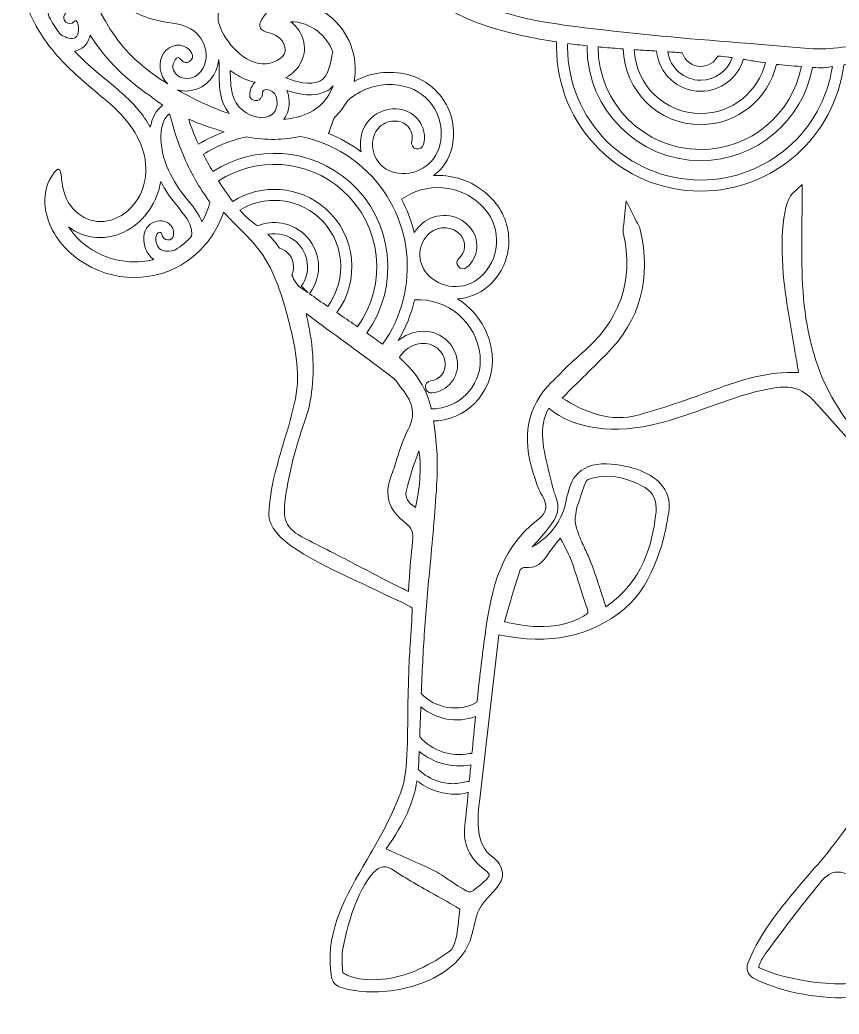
# Model space of a CAD drawing. Header units: millimetres. Extents: x -506 to 1905, y 150 to 589.
# Drawn here: x -85 to 116.7, y 164.1 to 409.1 of the extents above; entities that cross this region are included whole.
import ezdxf

# ---------------------------------------------------------------- set-up
doc = ezdxf.new("R2010")
doc.units = ezdxf.units.MM
doc.header["$MEASUREMENT"] = 0
doc.layers.add('Layer 3', color=7, linetype='Continuous')

msp = doc.modelspace()

# ---------------------------------------------------------------- linework, layer by layer
at = {"layer": 'Layer 3', "lineweight": 0}
for points, knots in [([(295.5, 248.21), (293.46, 256), (285.79, 261.41), (278.04, 260.54), (276.27, 260.34), (274.54, 259.77), (272.9, 258.85), (272.65, 258.71), (272.63, 258.49), (272.63, 258.4), (272.65, 258.02), (273.02, 257.85), (274.11, 257.37), (276.19, 256.44), (280.52, 254.51), (282.02, 250.46), (283.47, 246.56), (282.48, 242.79), (279.44, 240.6), (276.29, 238.34), (271.71, 237.93), (268.02, 239.58), (264.29, 241.25), (261.12, 244.83), (259.33, 249.4), (257.29, 254.63), (257.27, 260.26), (257.59, 265.59), (257.95, 265.58), (258.3, 265.58), (258.66, 265.58), (266.67, 265.58), (273.69, 268.81), (278.08, 274.58), (282.34, 280.18), (283.41, 287.86), (280.88, 294.62), (278.42, 301.19), (272.5, 306.19), (265.43, 307.66), (263.76, 308.01), (262, 308.14), (260.18, 308.07), (259.97, 308.06), (259.81, 307.95), (259.74, 307.78), (259.59, 307.43), (259.85, 307.13), (260.62, 306.26), (262.49, 304.13), (266.38, 299.71), (263.42, 295.2), (260.51, 290.76), (254.03, 290.63), (249.69, 293.06), (244.98, 295.69), (242.36, 301.15), (242.68, 307.66), (242.99, 313.99), (245.86, 319.77), (248.63, 325.36), (251.23, 330.62), (254.06, 336.95), (255.35, 344.08), (256.54, 350.68), (256.85, 357.63), (256.26, 364.18), (255.63, 371.06), (253.75, 376.9), (250.68, 381.53), (247.82, 385.82), (243.72, 389.54), (238.83, 392.29), (232.97, 395.58), (225.92, 397.17), (217.88, 397.03), (211, 396.91), (203.72, 395.49), (196.84, 392.93), (189.83, 400.45), (181.63, 404.64), (176.26, 406.07), (173.19, 406.88), (169.96, 407.37), (166.64, 407.52), (157.2, 407.95), (146.61, 406.5), (137.27, 405.22), (136.17, 405.07), (135.07, 404.92), (133.99, 404.78), (131.76, 404.48), (129.27, 404.09), (126.87, 403.72), (120.43, 402.72), (113.77, 401.69), (110.32, 401.98), (104.73, 402.46), (99.74, 402.86), (94.91, 403.25), (80.86, 404.38), (69.77, 405.28), (56.22, 406.91), (44.75, 408.28), (30.48, 409.99), (19.98, 417.79), (10.12, 425.1), (4.27, 440.41), (11.55, 450.77), (11.55, 450.77), (34.46, 452.33), (34.46, 452.33), (36.97, 452.5), (39.2, 452.55), (40.98, 451.41), (42.27, 450.58), (43.09, 449.26), (43.96, 447.86), (44.26, 447.37), (44.58, 446.86), (44.92, 446.38), (48.48, 441.29), (54.87, 436.47), (65.16, 442.35), (65.36, 442.42), (66.54, 443.18), (66.66, 443.26), (71.13, 446.17), (73.64, 449.45), (74.1, 453), (74.58, 456.73), (72.89, 460.66), (68.93, 465.03), (68.93, 465.03), (68.92, 465.02), (68.92, 465.02), (68.59, 465.47), (67.31, 466.94), (62.3, 472.65), (57.26, 478.4), (55.94, 479.86), (55.5, 480.24), (55.5, 480.24), (55.51, 480.25), (55.51, 480.25), (54.81, 481.06), (54.15, 481.84), (53.5, 482.58), (51.69, 484.7), (50.12, 486.52), (48.59, 488.43), (48.51, 488.87), (48.4, 490.91), (49.13, 491.92), (49.13, 491.92), (49.19, 491.95), (49.19, 491.95), (51.86, 493.3), (55.89, 495.34), (58.61, 502.34), (63.63, 504.28), (66.24, 509.54), (67.21, 511.98), (67.35, 511.99), (67.52, 512.01), (67.73, 512.06), (69.52, 512.5), (74.45, 514.98), (75.9, 521.15), (82.16, 524.1), (83.3, 526.71), (84.88, 530.31), (85.01, 530.62), (85.15, 530.94), (85.3, 531.27), (91.5, 534.3), (93.9, 536.73), (95.89, 541.96), (105.15, 548.42), (106.35, 550.74), (109.09, 556.25), (114.91, 560.13), (117.99, 563.89), (118.76, 568.06), (124.04, 571.17), (126.11, 574.88), (128.29, 578.81), (129, 580.1), (129.74, 581.42), (130.6, 582.73), (130.6, 582.73), (131.49, 584.07), (131.49, 584.07), (131.49, 584.07), (130.09, 583.28), (130.09, 583.28), (129.21, 582.78), (128.37, 582.34), (127.56, 581.91), (123.96, 580.02), (120.85, 578.38), (117.89, 573.83), (117.89, 573.83), (117.61, 573.72), (117.61, 573.72), (113.95, 572.3), (111.73, 571.44), (108.8, 565.37), (102.18, 562.48), (100.18, 559.91), (97.31, 555.67), (93.22, 553.74), (89.55, 551.63), (86.13, 545.73), (80.13, 543.68), (77.73, 539.1), (76.44, 536.58), (76.33, 536.52), (76.07, 536.41), (75.85, 536.31), (74.06, 535.57), (69.9, 533.83), (67.59, 528.96), (61.59, 526.39), (60.14, 523.47), (58.98, 521.12), (58.72, 520.58), (58.47, 520.08), (58.19, 519.61), (51.78, 516.87), (50.71, 515.62), (48.49, 512.17), (42.81, 508.76), (41.22, 507.36), (38.77, 503.45), (38.7, 503.51), (38.64, 503.57), (38.57, 503.64), (38.73, 514.37), (34.53, 525.02), (27.01, 532.87), (19.3, 540.92), (8.24, 545.48), (-3.31, 545.39), (-14.72, 545.29), (-25.59, 540.28), (-32.4, 531.99), (-34.06, 529.97), (-35.52, 527.63), (-36.88, 524.84), (-37.13, 524.32), (-37.38, 523.8), (-37.63, 523.27), (-38.66, 521.09), (-39.73, 518.83), (-41.2, 516.88), (-44.11, 513.02), (-48.14, 510.41), (-51.33, 508.56), (-53.39, 507.37), (-55.58, 506.25), (-57.71, 505.17), (-63.51, 502.22), (-69.51, 499.17), (-73.84, 494.11), (-80.91, 485.87), (-79.74, 475.02), (-78.08, 465.5), (-77.99, 464.94), (-77.89, 464.37), (-77.79, 463.81), (-76.97, 459.2), (-76.13, 454.44), (-76.19, 449.71), (-76.23, 446.96), (-76.62, 444.4), (-77.35, 442.1), (-78.09, 439.78), (-79.29, 437.6), (-80.45, 435.49), (-80.76, 434.92), (-81.07, 434.36), (-81.37, 433.79), (-82.51, 431.66), (-83.89, 428.81), (-84.47, 425.71), (-85.01, 422.82), (-84.97, 419.75), (-84.34, 416.57), (-83.27, 411.11), (-80.54, 405.79), (-76.23, 400.77), (-73.12, 397.14), (-69.46, 394.05), (-65.92, 391.05), (-64.93, 390.21), (-63.9, 389.35), (-62.9, 388.48), (-57.45, 383.75), (-54.56, 378.89), (-54.05, 373.62), (-53.52, 368.02), (-56.19, 362.85), (-60.86, 360.46), (-65.32, 358.18), (-70.35, 359.72), (-73.09, 364.2), (-74.36, 366.26), (-74.62, 368.75), (-74.8, 370.39), (-74.93, 371.62), (-74.98, 372.13), (-75.4, 372.27), (-75.52, 372.31), (-75.75, 372.34), (-76.01, 372.08), (-78.95, 369.06), (-79.67, 364.36), (-77.95, 359.5), (-76.48, 355.34), (-73.25, 351.6), (-68.87, 348.97), (-60.42, 343.9), (-49.74, 344.65), (-42.3, 350.84), (-38.79, 353.76), (-36.22, 357.51), (-34.83, 361.72), (-33.71, 360.47), (-32.5, 359.27), (-31.34, 358.11), (-29.4, 356.19), (-27.4, 354.2), (-25.77, 351.97), (-22.15, 347.02), (-20.34, 340.82), (-18.93, 335.39), (-17.36, 329.35), (-15.8, 322.35), (-17.16, 315.74), (-17.88, 312.19), (-18.94, 308.64), (-19.97, 305.21), (-20.75, 302.61), (-21.55, 299.93), (-22.21, 297.25), (-23.11, 293.59), (-23.56, 290.55), (-23.68, 287.39), (-23.93, 281.03), (-12.21, 275.57), (-1.88, 270.76), (0.69, 269.56), (3.12, 268.43), (5.21, 267.36), (5.84, 267.03), (6.58, 266.71), (7.35, 266.37), (8.83, 265.72), (10.49, 264.99), (11.58, 264.13), (11.57, 261.7), (11.34, 258.23), (11.11, 255.13), (10.77, 250.51), (10.65, 245.33), (10.54, 240.32), (10.42, 235.22), (10.76, 223.67), (8.92, 219.12), (8.6, 218.34), (7.84, 216.4), (7.27, 215.13), (7.08, 214.72), (6.92, 214.36), (6.81, 214.11), (5.03, 210.02), (2.73, 206.06), (0.51, 202.24), (-4.65, 193.38), (-9.52, 185), (-8.48, 175.02), (-8.46, 174.8), (-8.44, 174.59), (-8.42, 174.39), (-8.34, 173.28), (-8.27, 172.33), (-7.27, 171.47), (-6.22, 170.56), (-4.46, 170.28), (-3.05, 170.04), (-2.83, 170.01), (-2.62, 169.97), (-2.42, 169.94), (2.2, 169.12), (8.31, 169.76), (13.5, 171.6), (19.77, 173.83), (24.15, 177.61), (25.84, 182.22), (26.24, 183.32), (26.5, 184.49), (26.76, 185.61), (27.2, 187.54), (27.61, 189.37), (28.67, 190.92), (29.23, 191.75), (30, 192.57), (30.75, 193.36), (32.91, 195.65), (35.15, 198.02), (33, 201.21), (32.6, 201.81), (32.05, 202.36), (31.34, 202.9), (27.29, 205.92), (27.56, 211.46), (28.14, 216.41), (28.14, 216.41), (32.91, 257.6), (32.91, 257.6), (45.51, 255.01), (55.38, 257.06), (63.92, 264.03), (71.54, 270.24), (74, 282.88), (74.57, 286.64), (75.27, 289.56), (74.84, 292.1), (73.27, 294.19), (70.88, 297.37), (65.71, 299.43), (59.43, 299.71), (56.26, 299.86), (53.4, 298.73), (51.79, 296.69), (50.52, 295.1), (50.07, 293.09), (49.63, 291.15), (49.47, 290.42), (49.3, 289.66), (49.08, 288.94), (47.87, 284.85), (44.92, 281.28), (41.15, 279.25), (48.47, 287.05), (48.01, 288.4), (46.81, 292.01), (46.54, 292.81), (46.23, 293.72), (45.97, 294.86), (45.77, 295.74), (45.54, 296.65), (45.33, 297.53), (43.94, 303.08), (42.52, 308.81), (45.23, 313.4), (51.55, 308.25), (61.43, 306.9), (72.44, 309.72), (76.49, 310.75), (80.48, 312.2), (84.34, 313.6), (89.3, 315.39), (94.42, 317.25), (99.67, 318.23), (101.92, 318.65), (104.53, 318.95), (106.8, 318.01), (108.8, 317.18), (110.35, 315.44), (111.72, 313.9), (111.72, 313.9), (141.3, 280.71), (141.3, 280.71), (142.84, 278.97), (144.6, 277.01), (145.22, 274.63), (145.99, 271.64), (144.86, 268.39), (143.96, 265.78), (136.77, 245.09), (129.34, 223.69), (115.6, 206.07), (113.52, 203.4), (111.26, 200.76), (109.06, 198.21), (103.38, 191.6), (97.49, 184.76), (94.25, 176.66), (93.73, 175.36), (94.3, 173.77), (95.51, 173.1), (101.45, 169.86), (110.88, 167.89), (118.96, 168.2), (120.82, 168.27), (130.3, 168.89), (134.96, 174.12), (137.21, 176.3), (138.75, 178.82), (139.54, 181.61), (139.84, 182.69), (140.07, 183.87), (140.3, 185.02), (141.03, 188.71), (141.78, 192.53), (145.01, 193.69), (145.36, 193.82), (145.71, 193.92), (146.05, 194.01), (147.31, 194.37), (148.51, 194.71), (149.14, 196.32), (149.89, 198.24), (149.56, 200.34), (149.15, 201.78), (148.86, 202.78), (148.47, 203.75), (148.09, 204.69), (147.83, 205.33), (147.56, 206), (147.33, 206.66), (146.65, 208.63), (146.98, 210.79), (147.3, 212.88), (147.34, 213.15), (147.38, 213.42), (147.42, 213.69), (147.85, 216.65), (148.27, 219.04), (148.74, 221.19), (150.43, 228.85), (153.22, 238.66), (159.85, 246.62), (160.66, 247.58), (161.52, 248.53), (162.42, 249.44), (163.74, 250.78), (165.18, 252.08), (166.56, 253.33), (169.62, 256.11), (172.79, 258.98), (175.06, 262.53), (176.78, 265.22), (177.78, 268.38), (177.87, 271.42), (177.97, 274.5), (177.14, 277.16), (175.46, 279.19), (179.93, 279.17), (183.71, 275.72), (185.55, 272.13), (187.62, 268.11), (188.05, 263.57), (188.37, 258.47), (189.16, 246.03), (189.52, 233.39), (189.45, 220.92), (189.41, 215.69), (189.23, 211.02), (187.34, 206.78), (185.99, 203.77), (183.81, 201.16), (181.69, 198.63), (181.04, 197.84), (180.36, 197.03), (179.71, 196.22), (173.94, 188.94), (169.92, 180.28), (168.09, 171.18), (167.75, 169.52), (167.55, 167.64), (168.59, 166.26), (169.62, 164.88), (171.48, 164.54), (173.16, 164.39), (175.09, 164.22), (177.03, 164.14), (178.96, 164.14), (188.56, 164.14), (198.09, 166.25), (206.8, 170.36), (207.76, 170.82), (208.6, 171.47), (209.22, 172.25), (211.72, 175.37), (209.95, 178.79), (208.23, 182.1), (207, 184.48), (205.73, 186.94), (205.9, 189.37), (206.09, 192.06), (207.93, 194.13), (209.89, 196.31), (210.73, 197.25), (211.61, 198.23), (212.34, 199.27), (213.37, 200.74), (216.61, 206.09), (214.98, 213.22), (214.52, 216.33), (213.51, 219.68), (212.06, 222.93), (211.22, 224.8), (210.31, 226.67), (209.43, 228.49), (206.85, 233.79), (204.18, 239.28), (203.15, 245.21), (200.96, 257.85), (206.47, 271.34), (211.34, 283.24), (212.61, 286.35), (213.82, 289.3), (214.82, 292.06), (215.17, 287.49), (215.85, 282.49), (216.9, 276.53), (218.9, 265.27), (221.41, 256.47), (224.8, 248.81), (229.11, 239.05), (234.72, 231.56), (241.93, 225.91), (249.08, 220.32), (257.15, 217.27), (265.26, 217.11), (273.76, 216.93), (281.96, 219.81), (287.75, 225.01), (294.56, 231.11), (297.6, 240.22), (295.5, 248.21)], [0, 0, 0, 0, 1, 1, 1, 2, 2, 2, 3, 3, 3, 4, 4, 4, 5, 5, 5, 6, 6, 6, 7, 7, 7, 8, 8, 8, 9, 9, 9, 10, 10, 10, 11, 11, 11, 12, 12, 12, 13, 13, 13, 14, 14, 14, 15, 15, 15, 16, 16, 16, 17, 17, 17, 18, 18, 18, 19, 19, 19, 20, 20, 20, 21, 21, 21, 22, 22, 22, 23, 23, 23, 24, 24, 24, 25, 25, 25, 26, 26, 26, 27, 27, 27, 28, 28, 28, 29, 29, 29, 30, 30, 30, 31, 31, 31, 32, 32, 32, 33, 33, 33, 34, 34, 34, 35, 35, 35, 36, 36, 36, 37, 37, 37, 38, 38, 38, 39, 39, 39, 40, 40, 40, 41, 41, 41, 42, 42, 42, 43, 43, 43, 44, 44, 44, 45, 45, 45, 46, 46, 46, 47, 47, 47, 48, 48, 48, 49, 49, 49, 50, 50, 50, 51, 51, 51, 52, 52, 52, 53, 53, 53, 54, 54, 54, 55, 55, 55, 56, 56, 56, 57, 57, 57, 58, 58, 58, 59, 59, 59, 60, 60, 60, 61, 61, 61, 62, 62, 62, 63, 63, 63, 64, 64, 64, 65, 65, 65, 66, 66, 66, 67, 67, 67, 68, 68, 68, 69, 69, 69, 70, 70, 70, 71, 71, 71, 72, 72, 72, 73, 73, 73, 74, 74, 74, 75, 75, 75, 76, 76, 76, 77, 77, 77, 78, 78, 78, 79, 79, 79, 80, 80, 80, 81, 81, 81, 82, 82, 82, 83, 83, 83, 84, 84, 84, 85, 85, 85, 86, 86, 86, 87, 87, 87, 88, 88, 88, 89, 89, 89, 90, 90, 90, 91, 91, 91, 92, 92, 92, 93, 93, 93, 94, 94, 94, 95, 95, 95, 96, 96, 96, 97, 97, 97, 98, 98, 98, 99, 99, 99, 100, 100, 100, 101, 101, 101, 102, 102, 102, 103, 103, 103, 104, 104, 104, 105, 105, 105, 106, 106, 106, 107, 107, 107, 108, 108, 108, 109, 109, 109, 110, 110, 110, 111, 111, 111, 112, 112, 112, 113, 113, 113, 114, 114, 114, 115, 115, 115, 116, 116, 116, 117, 117, 117, 118, 118, 118, 119, 119, 119, 120, 120, 120, 121, 121, 121, 122, 122, 122, 123, 123, 123, 124, 124, 124, 125, 125, 125, 126, 126, 126, 127, 127, 127, 128, 128, 128, 129, 129, 129, 130, 130, 130, 131, 131, 131, 132, 132, 132, 133, 133, 133, 134, 134, 134, 135, 135, 135, 136, 136, 136, 137, 137, 137, 138, 138, 138, 139, 139, 139, 140, 140, 140, 141, 141, 141, 142, 142, 142, 143, 143, 143, 144, 144, 144, 145, 145, 145, 146, 146, 146, 147, 147, 147, 148, 148, 148, 149, 149, 149, 150, 150, 150, 151, 151, 151, 152, 152, 152, 153, 153, 153, 154, 154, 154, 155, 155, 155, 156, 156, 156, 157, 157, 157, 158, 158, 158, 159, 159, 159, 160, 160, 160, 161, 161, 161, 162, 162, 162, 163, 163, 163, 164, 164, 164, 165, 165, 165, 166, 166, 166, 167, 167, 167, 168, 168, 168, 169, 169, 169, 170, 170, 170, 171, 171, 171, 172, 172, 172, 173, 173, 173, 174, 174, 174, 175, 175, 175, 176, 176, 176, 177, 177, 177, 178, 178, 178, 179, 179, 179, 180, 180, 180, 181, 181, 181, 182, 182, 182, 183, 183, 183, 184, 184, 184, 185, 185, 185, 186, 186, 186, 187, 187, 187, 188, 188, 188, 189, 189, 189, 190, 190, 190, 191, 191, 191, 192, 192, 192, 193, 193, 193, 194, 194, 194, 195, 195, 195, 196, 196, 196, 197, 197, 197, 198, 198, 198, 199, 199, 199, 200, 200, 200, 201, 201, 201, 202, 202, 202, 203, 203, 203, 204, 204, 204, 205, 205, 205, 206, 206, 206, 207, 207, 207, 208, 208, 208, 209, 209, 209, 210, 210, 210, 211, 211, 211, 211]), ([(173.64, 266.73), (171.06, 262.06), (167.71, 258.38), (163.66, 255.8), (155.59, 250.66), (151.84, 243.2), (149.53, 236.03), (145.28, 235.48), (140.99, 236.95), (137.83, 239.8), (141.72, 248.95), (145.39, 258.8), (148.71, 269.14), (150.16, 273.66), (149.41, 277.41), (146.42, 280.6), (144.07, 283.1), (141.75, 285.73), (139.5, 288.29), (135.07, 293.29), (130.5, 298.47), (125.45, 303.03), (114, 313.39), (108.35, 326.89), (107.66, 345.51), (107.49, 350.03), (107.53, 354.63), (107.58, 359.08), (107.6, 361.01), (107.62, 363.2), (107.62, 365.31), (107.62, 365.31), (107.62, 368.57), (107.62, 368.57), (107.62, 368.57), (105.27, 366.31), (105.27, 366.31), (102.53, 363.69), (102.15, 352.2), (103.36, 343.07), (104.04, 337.92), (104.91, 332.91), (105.83, 327.57), (106.13, 325.82), (106.44, 324.02), (106.75, 322.21), (99.47, 322.63), (92.5, 320.34), (85.96, 317.95), (79.12, 315.44), (73.35, 313.43), (67.47, 311.79), (60.27, 309.79), (54.11, 312.48), (48.52, 315.93), (48.52, 315.93), (51.28, 318.67), (51.28, 318.67), (53.96, 321.32), (56.74, 324.07), (59.43, 326.76), (67.77, 335.09), (70.57, 345.41), (67.76, 357.43), (67.63, 357.95), (67.42, 358.36), (67.08, 358.99), (66.91, 359.3), (66.69, 359.7), (66.44, 360.21), (66.44, 360.21), (64.32, 364.5), (64.32, 364.5), (64.32, 364.5), (63.81, 359.74), (63.81, 359.74), (63.76, 359.19), (63.69, 358.76), (63.64, 358.41), (63.53, 357.73), (63.46, 357.23), (63.59, 356.66), (66.31, 344.68), (62.76, 334.77), (52.74, 326.37), (50.87, 324.8), (49.15, 323.06), (47.47, 321.36), (46.96, 320.85), (46.46, 320.33), (45.94, 319.82), (39.92, 313.83), (38.47, 306.41), (41.5, 297.15), (41.59, 296.89), (41.67, 296.63), (41.75, 296.36), (41.75, 296.36), (41.77, 296.31), (41.77, 296.31), (42.24, 294.82), (42.73, 293.28), (43.6, 291.9), (45.07, 289.59), (44.76, 287.62), (42.7, 286.06), (32.29, 278.18), (30.75, 266.66), (29.26, 255.52), (28.62, 250.71), (28.07, 245.84), (27.56, 240.98), (23.35, 238.45), (17.17, 239.39), (13.85, 243.13), (14.05, 248.26), (14.29, 253.44), (14.64, 258.56), (15.01, 264.03), (15.53, 269.59), (16.04, 274.96), (16.67, 281.73), (17.33, 288.73), (17.7, 295.64), (17.95, 300.39), (17.64, 305.39), (16.84, 310.28), (17.22, 310.28), (17.59, 310.3), (17.97, 310.34), (26.16, 311.18), (32.14, 318.53), (31.3, 326.72), (30.73, 332.22), (27.77, 336.91), (23.56, 339.85), (23.28, 340.05), (22.99, 340.23), (22.7, 340.41), (25.47, 340.51), (28.11, 341.54), (30.24, 343.38), (33.25, 345.99), (35.07, 349.62), (35.36, 353.6), (35.65, 357.58), (34.37, 361.43), (31.76, 364.45), (30.75, 365.62), (29.61, 366.64), (28.38, 367.5), (25.71, 369.36), (22.58, 370.48), (19.25, 370.72), (18.45, 370.78), (17.66, 370.78), (16.87, 370.74), (19.01, 372.36), (20.63, 374.69), (21.33, 377.49), (22.31, 381.35), (21.72, 385.37), (19.67, 388.79), (18.57, 390.64), (17.12, 392.19), (15.41, 393.38), (13.94, 394.4), (12.29, 395.16), (10.5, 395.61), (6, 396.75), (1.34, 396.15), (-2.71, 393.94), (-1.56, 400.01), (-3.95, 406.32), (-8.9, 410.16), (-10.9, 411.71), (-14.12, 413.53), (-18.06, 413.36), (-22.47, 413.17), (-24.98, 410.67), (-25.85, 408.38), (-26, 407.98), (-25.98, 407.54), (-25.79, 407.16), (-25.45, 406.45), (-24.77, 406.25), (-23.92, 405.99), (-22.3, 405.5), (-20.08, 404.83), (-19.66, 401.97), (-19.38, 400.07), (-22.04, 398.78), (-23.37, 398.46), (-28.69, 397.15), (-33.74, 402.74), (-35.63, 407.13), (-36.69, 409.61), (-36.32, 411.66), (-34.51, 413.23), (-33.82, 413.84), (-33.02, 414.39), (-32.25, 414.93), (-31.12, 415.72), (-29.96, 416.53), (-28.94, 417.58), (-23.3, 423.4), (-28.73, 431.02), (-31.05, 434.28), (-31.05, 434.28), (-31.58, 435.02), (-31.58, 435.02), (-33.32, 437.44), (-35.12, 439.94), (-35.64, 442.73), (-35.92, 444.22), (-36.11, 445.52), (-35.75, 446.67), (-29.36, 437.94), (-21.66, 432.08), (-12.84, 429.24), (-7.42, 427.5), (-2.59, 428.17), (1.13, 431.17), (2.81, 432.51), (4.16, 434.28), (5.08, 436.22), (5.77, 431.59), (7.55, 426.76), (10.89, 421.43), (14.63, 415.46), (19.88, 409.29), (38.92, 405.18), (41.57, 404.61), (44.32, 404.11), (47.18, 403.68), (47.17, 403.26), (47.15, 402.84), (47.15, 402.42), (47.15, 382.84), (63.08, 366.91), (82.66, 366.91), (100.74, 366.91), (115.71, 380.5), (117.89, 398.01), (120.55, 398.44), (123.41, 399), (124.45, 399.48), (124.45, 399.48), (124.52, 399.49), (124.52, 399.49), (124.67, 399.52), (124.83, 399.55), (124.98, 399.58), (119.37, 394.12), (118.91, 385.13), (124.09, 379.12), (127.7, 374.93), (132.81, 372.79), (137.95, 372.79), (138.29, 372.79), (138.63, 372.8), (138.97, 372.82), (136.76, 371.15), (135.19, 368.79), (134.5, 366.07), (133.52, 362.2), (134.1, 358.18), (136.14, 354.76), (138.19, 351.33), (141.44, 348.9), (145.31, 347.92), (146.81, 347.54), (148.32, 347.36), (149.83, 347.36), (153.08, 347.36), (156.29, 348.23), (159.16, 349.94), (159.85, 350.35), (160.5, 350.8), (161.12, 351.29), (160.29, 348.74), (160.3, 345.9), (161.32, 343.2), (162.73, 339.47), (165.52, 336.52), (169.16, 334.88), (171.11, 334), (173.19, 333.56), (175.28, 333.56), (177.06, 333.56), (178.86, 333.89), (180.58, 334.54), (185.15, 336.27), (188.77, 339.68), (190.77, 344.14), (191.1, 344.87), (191.37, 345.61), (191.6, 346.36), (192.39, 343.8), (194.02, 341.48), (196.41, 339.85), (198.43, 338.48), (200.68, 337.67), (202.96, 337.39), (200.87, 333.78), (198.23, 330.19), (195.02, 326.64), (190.06, 321.14), (184, 316.38), (178.13, 311.77), (176.46, 310.46), (174.73, 309.1), (173.04, 307.73), (164.71, 301), (163.61, 296.78), (167.69, 287.19), (169.36, 283.28), (171.36, 279.05), (174.01, 273.89), (175.24, 271.5), (175.13, 269.42), (173.64, 266.73)], [0, 0, 0, 0, 1, 1, 1, 2, 2, 2, 3, 3, 3, 4, 4, 4, 5, 5, 5, 6, 6, 6, 7, 7, 7, 8, 8, 8, 9, 9, 9, 10, 10, 10, 11, 11, 11, 12, 12, 12, 13, 13, 13, 14, 14, 14, 15, 15, 15, 16, 16, 16, 17, 17, 17, 18, 18, 18, 19, 19, 19, 20, 20, 20, 21, 21, 21, 22, 22, 22, 23, 23, 23, 24, 24, 24, 25, 25, 25, 26, 26, 26, 27, 27, 27, 28, 28, 28, 29, 29, 29, 30, 30, 30, 31, 31, 31, 32, 32, 32, 33, 33, 33, 34, 34, 34, 35, 35, 35, 36, 36, 36, 37, 37, 37, 38, 38, 38, 39, 39, 39, 40, 40, 40, 41, 41, 41, 42, 42, 42, 43, 43, 43, 44, 44, 44, 45, 45, 45, 46, 46, 46, 47, 47, 47, 48, 48, 48, 49, 49, 49, 50, 50, 50, 51, 51, 51, 52, 52, 52, 53, 53, 53, 54, 54, 54, 55, 55, 55, 56, 56, 56, 57, 57, 57, 58, 58, 58, 59, 59, 59, 60, 60, 60, 61, 61, 61, 62, 62, 62, 63, 63, 63, 64, 64, 64, 65, 65, 65, 66, 66, 66, 67, 67, 67, 68, 68, 68, 69, 69, 69, 70, 70, 70, 71, 71, 71, 72, 72, 72, 73, 73, 73, 74, 74, 74, 75, 75, 75, 76, 76, 76, 77, 77, 77, 78, 78, 78, 79, 79, 79, 80, 80, 80, 81, 81, 81, 82, 82, 82, 83, 83, 83, 84, 84, 84, 85, 85, 85, 86, 86, 86, 87, 87, 87, 88, 88, 88, 89, 89, 89, 90, 90, 90, 91, 91, 91, 92, 92, 92, 93, 93, 93, 94, 94, 94, 95, 95, 95, 96, 96, 96, 97, 97, 97, 98, 98, 98, 99, 99, 99, 100, 100, 100, 101, 101, 101, 102, 102, 102, 103, 103, 103, 104, 104, 104, 105, 105, 105, 106, 106, 106, 107, 107, 107, 107]), ([(-42.71, 401.02), (-44.02, 403.21), (-47.01, 403.42), (-48.83, 401.77), (-50.95, 399.85), (-50.95, 396.44), (-49.35, 394.2), (-49.11, 393.87), (-48.85, 393.58), (-48.58, 393.31), (-53.53, 396.44), (-58.43, 400.41), (-61.58, 405.05), (-68.49, 415.19), (-70.89, 424.21), (-68.71, 431.84), (-68.3, 433.28), (-67.69, 434.67), (-66.97, 436.01), (-69.41, 427.75), (-66.86, 418.56), (-59.96, 413.08), (-56.22, 410.11), (-52.08, 408.94), (-47.43, 408.29), (-44.86, 407.93), (-42.49, 407.2), (-40.83, 405.08), (-39.47, 403.34), (-38.82, 401.08), (-39.29, 398.91), (-39.83, 396.42), (-41.86, 394.27), (-44.57, 394.72), (-45.94, 394.95), (-47.04, 395.84), (-47.31, 397.23), (-47.51, 398.29), (-46.33, 400.97), (-45.28, 399.26), (-44.23, 397.55), (-41.69, 399.31), (-42.71, 401.02)], [0, 0, 0, 0, 1, 1, 1, 2, 2, 2, 3, 3, 3, 4, 4, 4, 5, 5, 5, 6, 6, 6, 7, 7, 7, 8, 8, 8, 9, 9, 9, 10, 10, 10, 11, 11, 11, 12, 12, 12, 13, 13, 13, 14, 14, 14, 14]), ([(-73.88, 404.9), (-74.36, 405.11), (-74.8, 405.39), (-75.2, 405.72), (-76.19, 407.07), (-77.05, 408.41), (-77.78, 409.77), (-79.42, 414.6), (-77.87, 420.06), (-75.76, 424.49), (-75.31, 425.43), (-74.83, 426.35), (-74.32, 427.25), (-74.55, 422.32), (-73.47, 417.04), (-71.16, 411.78), (-72.16, 411.87), (-73.17, 411.53), (-73.87, 410.61), (-75.01, 409.12), (-72.92, 407.28), (-71.65, 408.7), (-70.93, 409.5), (-70.57, 407.62), (-70.55, 407.28), (-70.52, 406.77), (-70.6, 406.06), (-70.78, 405.58), (-71.31, 404.14), (-72.65, 404.36), (-73.88, 404.9)], [0, 0, 0, 0, 1, 1, 1, 2, 2, 2, 3, 3, 3, 4, 4, 4, 5, 5, 5, 6, 6, 6, 7, 7, 7, 8, 8, 8, 9, 9, 9, 10, 10, 10, 10]), ([(-15.47, 404.92), (-16.08, 406.45), (-17.08, 407.74), (-18.32, 408.64), (-16.1, 408.74), (-13.3, 407.61), (-11.74, 406.37), (-10, 404.99), (-8.73, 403.21), (-7.97, 401.25), (-8.45, 398.73), (-8.93, 395.07), (-11.15, 394.03), (-13.56, 392.91), (-17.01, 393.8), (-19.52, 394.86), (-19.32, 394.97), (-19.12, 395.08), (-18.93, 395.21), (-15.49, 397.4), (-14.07, 401.4), (-15.47, 404.92)], [0, 0, 0, 0, 1, 1, 1, 2, 2, 2, 3, 3, 3, 4, 4, 4, 5, 5, 5, 6, 6, 6, 7, 7, 7, 7]), ([(-55.96, 387.08), (-58.41, 389.94), (-61.33, 392.35), (-64.16, 394.68), (-65.99, 396.19), (-67.88, 397.76), (-69.59, 399.41), (-70.29, 400.08), (-70.95, 400.75), (-71.58, 401.42), (-70.74, 401.52), (-69.92, 401.87), (-69.18, 402.54), (-68.44, 403.2), (-67.95, 404.24), (-67.71, 405.36), (-67.61, 405.2), (-67.51, 405.04), (-67.41, 404.88), (-63.69, 399.19), (-58.71, 394.2), (-53.02, 390.45), (-52.01, 389.62), (-50.92, 388.83), (-49.78, 388.08), (-51.51, 386.91), (-52.49, 384.79), (-52.9, 382.63), (-53.74, 384.19), (-54.76, 385.68), (-55.96, 387.08)], [0, 0, 0, 0, 1, 1, 1, 2, 2, 2, 3, 3, 3, 4, 4, 4, 5, 5, 5, 6, 6, 6, 7, 7, 7, 8, 8, 8, 9, 9, 9, 10, 10, 10, 10]), ([(112.58, 397.29), (112.89, 397.3), (113.84, 397.41), (115.07, 397.58), (112.73, 381.8), (99.09, 369.65), (82.66, 369.65), (64.59, 369.65), (49.88, 384.35), (49.88, 402.42), (49.88, 402.71), (49.89, 403), (49.9, 403.29), (51.45, 403.08), (53.04, 402.89), (54.67, 402.72), (54.67, 402.62), (54.66, 402.52), (54.66, 402.42), (54.66, 386.98), (67.22, 374.43), (82.66, 374.43), (96.38, 374.43), (107.82, 384.35), (110.19, 397.39), (111.36, 397.31), (112.25, 397.27), (112.58, 397.29)], [0, 0, 0, 0, 1, 1, 1, 2, 2, 2, 3, 3, 3, 4, 4, 4, 5, 5, 5, 6, 6, 6, 7, 7, 7, 8, 8, 8, 9, 9, 9, 9]), ([(63.55, 401.96), (63.8, 391.63), (72.27, 383.3), (82.66, 383.3), (91.73, 383.3), (99.34, 389.65), (101.29, 398.14), (102.78, 397.99), (105.21, 397.77), (107.45, 397.6), (105.19, 385.97), (94.94, 377.16), (82.66, 377.16), (68.73, 377.16), (57.39, 388.49), (57.39, 402.42), (57.39, 402.43), (57.4, 402.44), (57.4, 402.45), (57.73, 402.42), (58.06, 402.39), (58.4, 402.36), (60.11, 402.21), (61.83, 402.08), (63.55, 401.96)], [0, 0, 0, 0, 1, 1, 1, 2, 2, 2, 3, 3, 3, 4, 4, 4, 5, 5, 5, 6, 6, 6, 7, 7, 7, 8, 8, 8, 8]), ([(71.78, 401.42), (72.29, 395.86), (76.97, 391.5), (82.66, 391.5), (87.62, 391.5), (91.82, 394.83), (93.15, 399.37), (94.25, 399.2), (95.34, 399.03), (96.42, 398.85), (97.14, 398.74), (97.85, 398.62), (98.57, 398.51), (96.81, 391.36), (90.35, 386.03), (82.66, 386.03), (73.84, 386.03), (66.63, 393.04), (66.29, 401.77), (67.59, 401.69), (68.89, 401.6), (70.17, 401.52), (70.71, 401.49), (71.24, 401.45), (71.78, 401.42)], [0, 0, 0, 0, 1, 1, 1, 2, 2, 2, 3, 3, 3, 4, 4, 4, 5, 5, 5, 6, 6, 6, 7, 7, 7, 8, 8, 8, 8]), ([(90.41, 399.77), (89.3, 396.55), (86.25, 394.23), (82.66, 394.23), (78.54, 394.23), (75.13, 397.28), (74.55, 401.24), (75.73, 401.16), (76.92, 401.08), (78.1, 400.99), (78.71, 399.05), (80.52, 397.64), (82.66, 397.64), (84.49, 397.64), (86.09, 398.68), (86.89, 400.2), (87.81, 400.1), (88.71, 399.99), (89.59, 399.88), (89.86, 399.84), (90.14, 399.8), (90.41, 399.77)], [0, 0, 0, 0, 1, 1, 1, 2, 2, 2, 3, 3, 3, 4, 4, 4, 5, 5, 5, 6, 6, 6, 7, 7, 7, 7]), ([(-46.18, 391.86), (-42.73, 390.75), (-38.5, 392.73), (-36.91, 396.21), (-36.46, 397.21), (-36.2, 398.24), (-36.09, 399.29), (-36.07, 399.26), (-36.04, 399.23), (-36.01, 399.2), (-35.75, 394.87), (-36.53, 390.28), (-33.83, 386.55), (-33.7, 386.37), (-33.56, 386.2), (-33.42, 386.03), (-36.18, 386.88), (-41.06, 388.89), (-46.18, 391.86)], [0, 0, 0, 0, 1, 1, 1, 2, 2, 2, 3, 3, 3, 4, 4, 4, 5, 5, 5, 6, 6, 6, 6]), ([(-25.78, 389.72), (-25.7, 389.82), (-25.62, 389.92), (-25.54, 390.02), (-25.2, 390.43), (-25.16, 390.93), (-25.3, 391.36), (-24.78, 392.54), (-22.85, 391.75), (-22.25, 390.88), (-21.45, 389.73), (-21.49, 387.83), (-22.18, 386.65), (-23.61, 384.23), (-27.16, 384.94), (-29.16, 386.12), (-33.05, 388.43), (-33.14, 392.59), (-33.22, 396.66), (-31.95, 395.7), (-30.61, 394.92), (-29.27, 394.38), (-28.54, 394.09), (-27.81, 393.87), (-27.08, 393.72), (-27.86, 392.99), (-28.38, 391.94), (-28.42, 390.6), (-28.46, 389.27), (-26.56, 388.76), (-25.78, 389.72)], [0, 0, 0, 0, 1, 1, 1, 2, 2, 2, 3, 3, 3, 4, 4, 4, 5, 5, 5, 6, 6, 6, 7, 7, 7, 8, 8, 8, 9, 9, 9, 10, 10, 10, 10]), ([(-19.31, 391.74), (-16.22, 390.59), (-12.6, 390.05), (-9.7, 391.45), (-8.98, 391.79), (-8.39, 392.28), (-7.88, 392.86), (-9.36, 388.65), (-12.64, 386), (-17.62, 384.95), (-18.41, 384.79), (-19.22, 384.67), (-20.02, 384.59), (-18.55, 386.59), (-18.24, 389.44), (-19.31, 391.74)], [0, 0, 0, 0, 1, 1, 1, 2, 2, 2, 3, 3, 3, 4, 4, 4, 5, 5, 5, 5]), ([(7.2, 371.51), (3.4, 372.47), (1.09, 376.33), (2.05, 380.13), (2.4, 381.52), (3.27, 382.69), (4.51, 383.43), (5.74, 384.17), (7.19, 384.38), (8.58, 384.03), (10.72, 383.49), (12.02, 381.31), (11.48, 379.17), (11.28, 378.37), (11.77, 377.55), (12.57, 377.35), (13.37, 377.15), (14.19, 377.63), (14.39, 378.44), (15.34, 382.18), (13.06, 385.99), (9.31, 386.94), (7.14, 387.48), (4.89, 387.15), (2.97, 386), (1.05, 384.86), (-0.31, 383.03), (-0.86, 380.86), (-1.22, 379.42), (-1.25, 377.97), (-1, 376.6), (-3.51, 378.49), (-6.2, 380.01), (-9.01, 381.14), (-8.92, 381.28), (-8.84, 381.44), (-8.8, 381.61), (-8.49, 382.85), (-8.03, 384.02), (-7.44, 385.12), (-6.29, 386.25), (-5.3, 387.54), (-4.52, 388.95), (-3.7, 389.72), (-2.8, 390.41), (-1.81, 391), (1.69, 393.1), (5.81, 393.7), (9.77, 392.71), (12.86, 391.93), (15.46, 389.99), (17.1, 387.25), (18.73, 384.52), (19.2, 381.31), (18.43, 378.22), (17.18, 373.27), (12.14, 370.26), (7.2, 371.51)], [0, 0, 0, 0, 1, 1, 1, 2, 2, 2, 3, 3, 3, 4, 4, 4, 5, 5, 5, 6, 6, 6, 7, 7, 7, 8, 8, 8, 9, 9, 9, 10, 10, 10, 11, 11, 11, 12, 12, 12, 13, 13, 13, 14, 14, 14, 15, 15, 15, 16, 16, 16, 17, 17, 17, 18, 18, 18, 19, 19, 19, 19]), ([(-40.2, 359.31), (-40.86, 361.2), (-42.1, 362.8), (-43.38, 364.36), (-45.11, 366.46), (-46.72, 368.64), (-47.94, 371.08), (-49.32, 373.8), (-50.22, 376.8), (-50.28, 379.86), (-50.31, 381.72), (-49.97, 384.86), (-48.14, 385.97), (-48.06, 385.7), (-47.99, 385.44), (-47.91, 385.17), (-47.82, 384.87), (-47.73, 384.58), (-47.66, 384.3), (-46.91, 381.45), (-45.98, 378.68), (-44.91, 376.09), (-43.1, 371.7), (-40.85, 367.7), (-38.2, 364.18), (-38.64, 362.47), (-39.32, 360.83), (-40.2, 359.31)], [0, 0, 0, 0, 1, 1, 1, 2, 2, 2, 3, 3, 3, 4, 4, 4, 5, 5, 5, 6, 6, 6, 7, 7, 7, 8, 8, 8, 9, 9, 9, 9]), ([(-41.02, 378.45), (-42.04, 380.67), (-42.87, 382.79), (-43.42, 384.63), (-40.79, 383.45), (-37.9, 382.43), (-34.67, 381.53), (-36.87, 380.73), (-38.99, 379.7), (-41.02, 378.45)], [0, 0, 0, 0, 1, 1, 1, 2, 2, 2, 3, 3, 3, 3]), ([(-39.82, 375.98), (-36.52, 378.05), (-32.92, 379.48), (-29.2, 380.27), (-24.28, 379.41), (-19.96, 379.46), (-16.08, 380.4), (-10.52, 379.32), (-5.16, 376.8), (-0.62, 372.77), (12.03, 361.56), (13.94, 342.66), (4.31, 329.2), (3.01, 330.13), (1.71, 331.05), (0.4, 331.96), (8.64, 343.46), (7.02, 359.61), (-3.79, 369.2), (-13.39, 377.7), (-27.23, 378.39), (-37.52, 371.77), (-38.33, 373.16), (-39.1, 374.58), (-39.82, 375.98)], [0, 0, 0, 0, 1, 1, 1, 2, 2, 2, 3, 3, 3, 4, 4, 4, 5, 5, 5, 6, 6, 6, 7, 7, 7, 8, 8, 8, 8]), ([(-36.1, 369.43), (-26.81, 375.45), (-14.28, 374.84), (-5.61, 367.15), (4.17, 358.49), (5.61, 343.9), (-1.85, 333.51), (-3.28, 334.49), (-4.71, 335.46), (-6.12, 336.42), (-6.12, 336.42), (-6.2, 336.47), (-6.2, 336.47), (-6.44, 336.64), (-6.69, 336.81), (-6.94, 336.97), (-1.18, 344.84), (-2.25, 355.96), (-9.68, 362.55), (-16.2, 368.33), (-25.58, 368.83), (-32.59, 364.38), (-33.78, 365.92), (-34.96, 367.63), (-36.1, 369.43)], [0, 0, 0, 0, 1, 1, 1, 2, 2, 2, 3, 3, 3, 4, 4, 4, 5, 5, 5, 6, 6, 6, 7, 7, 7, 8, 8, 8, 8]), ([(-42.74, 355.83), (-43.94, 354.5), (-45.32, 353.33), (-46.83, 352.37), (-47.86, 352.08), (-48.92, 352), (-49.76, 352.26), (-50.96, 352.62), (-51.59, 354.02), (-51.53, 355.22), (-51.51, 355.61), (-51.39, 356.45), (-50.95, 356.65), (-50.55, 356.83), (-50.05, 356.69), (-50.03, 356.23), (-49.97, 354.63), (-47.3, 354.37), (-47.16, 356.04), (-46.77, 360.34), (-52.7, 360.78), (-54.15, 357.13), (-54.9, 355.22), (-54.44, 352.81), (-53.21, 351.2), (-52.86, 350.74), (-52.45, 350.37), (-52, 350.07), (-52.48, 349.94), (-52.97, 349.83), (-53.46, 349.75), (-54.52, 349.56), (-55.61, 349.46), (-56.71, 349.46), (-63.31, 349.46), (-69.79, 352.93), (-73.04, 358.13), (-68.94, 354.88), (-63.4, 354.56), (-58.5, 357.31), (-54.16, 359.74), (-51.13, 364.24), (-50.33, 369.29), (-49.96, 368.58), (-49.57, 367.89), (-49.16, 367.22), (-47.87, 365.11), (-46.26, 363.3), (-44.77, 361.35), (-43.63, 359.87), (-42.33, 357.74), (-42.74, 355.83)], [0, 0, 0, 0, 1, 1, 1, 2, 2, 2, 3, 3, 3, 4, 4, 4, 5, 5, 5, 6, 6, 6, 7, 7, 7, 8, 8, 8, 9, 9, 9, 10, 10, 10, 11, 11, 11, 12, 12, 12, 13, 13, 13, 14, 14, 14, 15, 15, 15, 16, 16, 16, 17, 17, 17, 17]), ([(15.23, 346.59), (13.99, 348.03), (13.38, 349.86), (13.52, 351.75), (13.66, 353.64), (14.52, 355.37), (15.95, 356.61), (18.2, 358.55), (21.6, 358.3), (23.54, 356.06), (24.98, 354.39), (24.8, 351.85), (23.13, 350.41), (22.5, 349.87), (22.44, 348.92), (22.98, 348.3), (23.52, 347.67), (24.47, 347.6), (25.09, 348.14), (26.51, 349.37), (27.36, 351.07), (27.5, 352.93), (27.63, 354.8), (27.03, 356.6), (25.81, 358.02), (22.79, 361.51), (17.49, 361.9), (13.99, 358.87), (13.25, 358.24), (12.62, 357.5), (12.11, 356.71), (11.42, 359.53), (10.38, 362.28), (9, 364.89), (11.9, 366.99), (15.41, 367.99), (19.03, 367.73), (23.1, 367.44), (26.82, 365.57), (29.49, 362.48), (31.58, 360.07), (32.6, 356.99), (32.37, 353.81), (32.14, 350.63), (30.68, 347.74), (28.27, 345.65), (24.42, 342.31), (18.57, 342.74), (15.23, 346.59)], [0, 0, 0, 0, 1, 1, 1, 2, 2, 2, 3, 3, 3, 4, 4, 4, 5, 5, 5, 6, 6, 6, 7, 7, 7, 8, 8, 8, 9, 9, 9, 10, 10, 10, 11, 11, 11, 12, 12, 12, 13, 13, 13, 14, 14, 14, 15, 15, 15, 16, 16, 16, 16]), ([(-30.84, 362.26), (-24.87, 365.87), (-16.99, 365.38), (-11.49, 360.51), (-5.1, 354.84), (-4.2, 345.25), (-9.19, 338.51), (-10.69, 339.53), (-12.2, 340.56), (-13.69, 341.61), (-10.24, 346.11), (-10.81, 352.6), (-15.12, 356.42), (-18.32, 359.26), (-22.73, 359.86), (-26.45, 358.37), (-26.63, 358.49), (-26.8, 358.61), (-26.98, 358.72), (-28.18, 359.5), (-29.49, 360.73), (-30.84, 362.26)], [0, 0, 0, 0, 1, 1, 1, 2, 2, 2, 3, 3, 3, 4, 4, 4, 5, 5, 5, 6, 6, 6, 7, 7, 7, 7]), ([(-18.03, 346.24), (-17.17, 348.1), (-17.58, 350.39), (-19.19, 351.82), (-19.76, 352.33), (-20.42, 352.66), (-21.11, 352.85), (-21.94, 354.12), (-22.88, 355.26), (-23.92, 356.28), (-21.5, 356.74), (-18.91, 356.13), (-16.93, 354.38), (-13.76, 351.57), (-13.29, 346.84), (-15.7, 343.48), (-15.15, 342.93), (-14.59, 342.39), (-14.03, 341.84), (-14.62, 342.26), (-15.22, 342.68), (-15.81, 343.11), (-16.69, 343.73), (-17.55, 344.96), (-18.03, 346.24)], [0, 0, 0, 0, 1, 1, 1, 2, 2, 2, 3, 3, 3, 4, 4, 4, 5, 5, 5, 6, 6, 6, 7, 7, 7, 8, 8, 8, 8]), ([(16.29, 313.29), (16.27, 313.36), (16.26, 313.43), (16.25, 313.5), (15.29, 317.98), (12.73, 322.06), (8.46, 325.9), (8.64, 326.21), (8.84, 326.5), (9.07, 326.78), (10.27, 328.25), (11.97, 329.17), (13.85, 329.36), (15.28, 329.51), (16.68, 329.09), (17.8, 328.18), (18.91, 327.28), (19.6, 325.99), (19.75, 324.56), (19.98, 322.37), (18.37, 320.4), (16.18, 320.17), (15.35, 320.09), (14.75, 319.35), (14.84, 318.53), (14.92, 317.7), (15.66, 317.1), (16.48, 317.19), (20.33, 317.58), (23.13, 321.03), (22.74, 324.87), (22.51, 327.1), (21.43, 329.1), (19.69, 330.51), (17.95, 331.92), (15.77, 332.58), (13.55, 332.35), (11.54, 332.14), (9.68, 331.36), (8.16, 330.1), (10.04, 333.26), (11.38, 336.64), (12.19, 340.12), (20.31, 340.6), (27.47, 334.58), (28.31, 326.41), (28.98, 319.87), (24.2, 314), (17.66, 313.32), (17.2, 313.28), (16.74, 313.27), (16.29, 313.29)], [0, 0, 0, 0, 1, 1, 1, 2, 2, 2, 3, 3, 3, 4, 4, 4, 5, 5, 5, 6, 6, 6, 7, 7, 7, 8, 8, 8, 9, 9, 9, 10, 10, 10, 11, 11, 11, 12, 12, 12, 13, 13, 13, 14, 14, 14, 15, 15, 15, 16, 16, 16, 17, 17, 17, 17]), ([(10.83, 270.65), (10.77, 269.86), (10.72, 269.07), (10.66, 268.27), (10.03, 268.58), (9.42, 268.89), (8.81, 269.19), (6.16, 270.51), (3.66, 271.76), (1.18, 273.08), (-2.06, 274.82), (-5.37, 276.5), (-8.58, 278.14), (-10.87, 279.3), (-13.23, 280.51), (-15.56, 281.72), (-20.28, 284.19), (-20.22, 287.25), (-19.58, 291.65), (-19.58, 291.65), (-19.58, 291.65), (-19.58, 291.65), (-18.72, 297.63), (-17.18, 303.66), (-14.89, 310.1), (-13.03, 315.33), (-12.4, 321.28), (-13, 327.8), (-13.34, 331.39), (-13.99, 334.5), (-14.54, 336.74), (-13.66, 336.09), (-12.78, 335.44), (-11.89, 334.8), (-11.89, 334.8), (-11.76, 334.7), (-11.76, 334.7), (-5.67, 330.22), (0.63, 325.6), (6.78, 321), (7.36, 320.56), (7.89, 319.83), (8.41, 319.11), (8.63, 318.81), (8.85, 318.5), (9.08, 318.21), (12.02, 314.47), (12.44, 311.65), (10.59, 308.17), (9.37, 305.86), (8.59, 303.35), (7.83, 300.92), (7.38, 299.44), (6.9, 297.92), (6.34, 296.49), (4.64, 292.15), (5.85, 288.27), (9.84, 285.26), (11.48, 284.03), (11.94, 282.84), (11.69, 280.56), (11.32, 277.3), (11.08, 274.07), (10.83, 270.65)], [0, 0, 0, 0, 1, 1, 1, 2, 2, 2, 3, 3, 3, 4, 4, 4, 5, 5, 5, 6, 6, 6, 7, 7, 7, 8, 8, 8, 9, 9, 9, 10, 10, 10, 11, 11, 11, 12, 12, 12, 13, 13, 13, 14, 14, 14, 15, 15, 15, 16, 16, 16, 17, 17, 17, 18, 18, 18, 19, 19, 19, 20, 20, 20, 21, 21, 21, 21]), ([(12.42, 288.92), (10.48, 290.26), (9.83, 291.43), (10.15, 292.88), (10.91, 296.36), (12.08, 299.78), (13.27, 302.89), (13.98, 298.16), (13.35, 293.43), (12.42, 288.92)], [0, 0, 0, 0, 1, 1, 1, 2, 2, 2, 3, 3, 3, 3]), ([(51.83, 287.01), (51.9, 287.36), (51.96, 287.71), (52.01, 288.06), (52.1, 288.63), (52.19, 289.22), (52.38, 289.67), (52.69, 290.43), (52.96, 291.29), (53.23, 292.13), (53.56, 293.18), (54.34, 295.65), (54.92, 295.85), (58.42, 297.06), (62.27, 296.9), (65.77, 295.4), (65.77, 295.4), (66.02, 295.29), (66.02, 295.29), (69.39, 293.85), (72.3, 292.61), (71.56, 286.89), (70.69, 280.16), (68.47, 270.64), (59.3, 264.51), (59.05, 265.27), (58.78, 266.08), (58.51, 266.93), (58.51, 266.93), (58.5, 266.94), (58.5, 266.94), (57.5, 270.03), (56.36, 273.54), (55.63, 275.42), (55.19, 276.57), (54.66, 277.69), (54.15, 278.77), (53.56, 280.04), (52.94, 281.35), (52.49, 282.65), (52.49, 282.65), (52.47, 282.73), (52.47, 282.73), (51.95, 284.22), (51.51, 285.51), (51.83, 287.01)], [0, 0, 0, 0, 1, 1, 1, 2, 2, 2, 3, 3, 3, 4, 4, 4, 5, 5, 5, 6, 6, 6, 7, 7, 7, 8, 8, 8, 9, 9, 9, 10, 10, 10, 11, 11, 11, 12, 12, 12, 13, 13, 13, 14, 14, 14, 15, 15, 15, 15]), ([(45.18, 277.62), (45.86, 278.68), (46.68, 279.67), (47.71, 280.93), (47.83, 281.08), (47.96, 281.23), (48.08, 281.39), (48.26, 281.05), (48.43, 280.73), (48.6, 280.41), (49.5, 278.73), (50.27, 277.29), (50.81, 275.84), (51.48, 274.03), (52.06, 272.14), (52.62, 270.3), (53.25, 268.28), (53.89, 266.18), (54.67, 264.15), (55.08, 263.06), (54.99, 262.86), (53.78, 262.17), (50.41, 260.27), (47.13, 259.56), (42.09, 259.63), (40.31, 259.66), (38.54, 259.99), (36.48, 260.38), (35.79, 260.51), (35.08, 260.64), (34.34, 260.77), (34.57, 261.56), (34.8, 262.34), (35.02, 263.11), (36.06, 266.75), (37.05, 270.19), (38.16, 273.57), (38.3, 273.77), (38.86, 274.15), (39.12, 274.21), (42.35, 273.73), (43.88, 275.63), (45.18, 277.62)], [0, 0, 0, 0, 1, 1, 1, 2, 2, 2, 3, 3, 3, 4, 4, 4, 5, 5, 5, 6, 6, 6, 7, 7, 7, 8, 8, 8, 9, 9, 9, 10, 10, 10, 11, 11, 11, 12, 12, 12, 13, 13, 13, 14, 14, 14, 14]), ([(25.64, 228.34), (21.21, 227.43), (16.44, 229.07), (13.46, 232.45), (13.5, 233.6), (13.54, 234.74), (13.58, 235.87), (13.63, 237.2), (13.68, 238.54), (13.73, 239.88), (17.43, 236.69), (22.56, 235.79), (27.2, 237.44), (26.9, 234.38), (26.61, 231.34), (26.32, 228.32), (26.11, 228.38), (25.89, 228.39), (25.64, 228.34)], [0, 0, 0, 0, 1, 1, 1, 2, 2, 2, 3, 3, 3, 4, 4, 4, 5, 5, 5, 6, 6, 6, 6]), ([(13.23, 226.36), (13.26, 227.18), (13.29, 228.01), (13.32, 228.84), (16.86, 225.95), (21.44, 224.75), (26.06, 225.56), (25.93, 224.21), (25.81, 222.85), (25.67, 221.49), (24.51, 221.46), (23.35, 220.97), (22.15, 220.92), (20.82, 220.87), (19.49, 221.06), (18.21, 221.44), (16.27, 222.02), (14.52, 223.06), (13.11, 224.46), (13.16, 225.08), (13.2, 225.71), (13.23, 226.36)], [0, 0, 0, 0, 1, 1, 1, 2, 2, 2, 3, 3, 3, 4, 4, 4, 5, 5, 5, 6, 6, 6, 7, 7, 7, 7]), ([(29.41, 199.75), (30.5, 198.94), (30.57, 198.51), (30.57, 198.43), (30.58, 198.24), (30.42, 197.77), (29.23, 196.73), (29.23, 196.73), (29.06, 196.58), (29.06, 196.58), (27.42, 195.15), (26.43, 194.28), (25.84, 194.24), (25.22, 194.22), (23.96, 195.03), (22.21, 196.18), (21.7, 196.51), (21.16, 196.88), (20.73, 197.18), (19.46, 198.05), (18.16, 198.95), (16.71, 199.64), (15.15, 200.39), (12.95, 201.37), (10.83, 202.31), (8.98, 203.14), (6.62, 204.19), (5.22, 204.86), (9.73, 211.36), (11.9, 216.07), (12.78, 221.65), (14.1, 220.56), (15.61, 219.72), (17.27, 219.16), (19.4, 218.45), (23.01, 217.85), (25.42, 218.83), (25.15, 216.05), (24.87, 213.26), (24.57, 210.5), (24.09, 206.07), (25.68, 202.55), (29.41, 199.75)], [0, 0, 0, 0, 1, 1, 1, 2, 2, 2, 3, 3, 3, 4, 4, 4, 5, 5, 5, 6, 6, 6, 7, 7, 7, 8, 8, 8, 9, 9, 9, 10, 10, 10, 11, 11, 11, 12, 12, 12, 13, 13, 13, 14, 14, 14, 14]), ([(22.99, 187.04), (22.73, 184.49), (22.47, 181.86), (21.34, 180.08), (16.1, 176.07), (10.73, 173.64), (5.38, 172.86), (-0.19, 172.04), (-3.55, 173.34), (-4.45, 173.75), (-5.06, 174.04), (-5.39, 174.29), (-5.52, 174.42), (-5.54, 174.79), (-5.56, 175.16), (-5.58, 175.54), (-5.67, 177.12), (-5.75, 178.61), (-5.54, 179.77), (-3.93, 188.65), (-1.64, 193.31), (-0.06, 196.05), (1.41, 198.59), (2.84, 200.03), (4.18, 200.35), (5.01, 200.55), (5.85, 200.33), (6.83, 199.68), (10.16, 197.48), (13.69, 195.5), (17.13, 193.57), (19.14, 192.45), (21.21, 191.28), (23.21, 190.09), (23.26, 190.06), (23.3, 190.03), (23.35, 190.01), (23.2, 189.02), (23.09, 188.02), (22.99, 187.04)], [0, 0, 0, 0, 1, 1, 1, 2, 2, 2, 3, 3, 3, 4, 4, 4, 5, 5, 5, 6, 6, 6, 7, 7, 7, 8, 8, 8, 9, 9, 9, 10, 10, 10, 11, 11, 11, 12, 12, 12, 13, 13, 13, 13]), ([(135.38, 182.19), (135.2, 181.48), (134.96, 180.54), (134.7, 179.59), (133.98, 176.97), (132.06, 174.8), (129.57, 173.79), (118.1, 169.13), (102.5, 173.01), (97.15, 175.5), (96.96, 175.58), (96.88, 175.81), (96.96, 176), (97.41, 177), (97.87, 178.03), (98.48, 178.85), (98.48, 178.85), (98.94, 179.47), (98.94, 179.47), (103.14, 185.1), (107.49, 190.93), (112, 196.43), (113.59, 198.37), (114.85, 199.15), (116.35, 199.15), (117.39, 199.15), (118.66, 198.77), (120.32, 197.95), (126.59, 194.86), (130.83, 189.45), (135.33, 183.23), (135.41, 183.1), (135.49, 182.6), (135.38, 182.19)], [0, 0, 0, 0, 1, 1, 1, 2, 2, 2, 3, 3, 3, 4, 4, 4, 5, 5, 5, 6, 6, 6, 7, 7, 7, 8, 8, 8, 9, 9, 9, 10, 10, 10, 11, 11, 11, 11])]:
    msp.add_open_spline(points, degree=3, knots=knots, dxfattribs=at)

doc.saveas('drawing.dxf')
